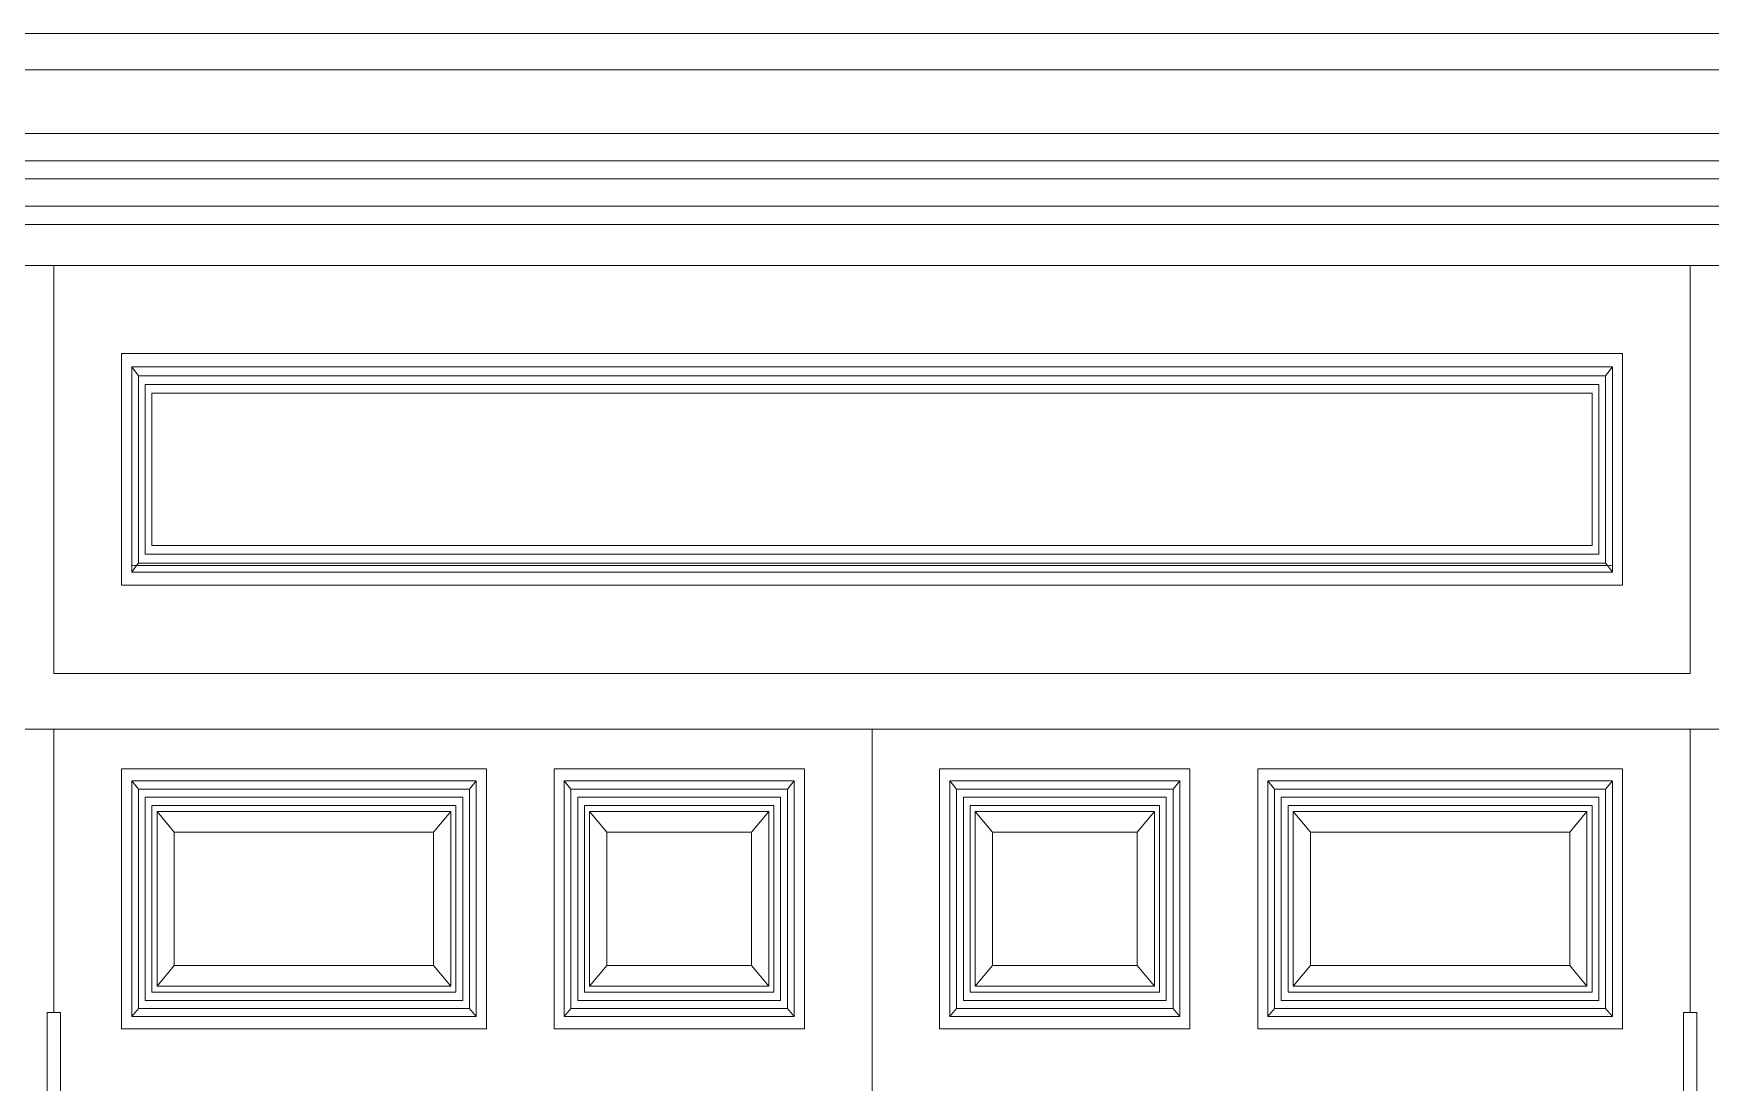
# Model space of a CAD drawing. Header units: millimetres. Extents: x 1832547 to 2001569, y -558009 to -417808.
# Drawn here: x 1888220 to 1890065, y -525507 to -524353 of the extents above; entities that cross this region are included whole.
import ezdxf

# ---------------------------------------------------------------- set-up
doc = ezdxf.new("R2010")
doc.units = ezdxf.units.MM
doc.header["$MEASUREMENT"] = 0
for name, color, linetype, lineweight in [('CA.noi that 15', 15, 'CONTINUOUS', 9), ('CA.thay 145', 145, 'CONTINUOUS', 18), ('CA_manh 08', 8, 'CONTINUOUS', 9)]:
    doc.layers.add(name, color=color, linetype=linetype, lineweight=lineweight)

msp = doc.modelspace()

# ---------------------------------------------------------------- linework, layer by layer
at = {"layer": 'CA.noi that 15'}
for p, q in [((1888242.7, -525057.4), (1888242.7, -524608.3)), ((1890042.9, -524608.3), (1888242.7, -524608.3)), ((1890042.9, -525057.4), (1890042.9, -524608.3)), ((1889968.5, -524705.4), (1888317.1, -524705.4)), ((1888317.1, -524705.4), (1888317.1, -524960.2)), ((1889968.5, -524705.4), (1889968.5, -524960.2)), ((1889957.3, -524720), (1888328.3, -524720)), ((1888328.3, -524720), (1888328.3, -524938.6)), ((1888335.7, -524729.7), (1888328.3, -524720)), ((1889949.9, -524729.7), (1889957.3, -524720)), ((1889957.3, -524720), (1889957.3, -524945.7)), ((1889949.9, -524729.7), (1888335.7, -524729.7)), ((1888335.7, -524729.7), (1888335.7, -524935.9)), ((1889942.4, -524739.4), (1888343.2, -524739.4)), ((1888343.2, -524739.4), (1888343.2, -524926.2)), ((1889942.4, -524739.4), (1889942.4, -524926.2)), ((1889949.9, -524729.7), (1889949.9, -524935.9)), ((1889935, -524749.1), (1888350.6, -524749.1)), ((1888350.6, -524749.1), (1888350.6, -524916.5)), ((1889935, -524749.1), (1889935, -524916.5)), ((1888343.2, -524926.2), (1889942.4, -524926.2)), ((1888350.6, -524916.5), (1889935, -524916.5)), ((1888329.9, -524938.6), (1888328.3, -524938.6)), ((1888328.3, -524938.6), (1888328.3, -524945.7)), ((1888328.3, -524945.7), (1888333.7, -524938.6)), ((1888328.3, -524945.7), (1889957.3, -524945.7)), ((1888333.5, -524938.6), (1888330.7, -524938.6)), ((1888335.7, -524935.9), (1888333.7, -524938.6)), ((1889951.9, -524938.6), (1888333.7, -524938.6)), ((1888335.7, -524935.9), (1889949.9, -524935.9)), ((1889951.9, -524938.6), (1889949.9, -524935.9)), ((1889952.7, -524938.6), (1889951.9, -524938.6)), ((1889951.9, -524938.6), (1889957.3, -524945.7)), ((1889956.5, -524938.6), (1889953.4, -524938.6)), ((1888317.1, -524960.2), (1889968.5, -524960.2)), ((1890042.9, -525057.4), (1888242.7, -525057.4)), ((1888242.7, -525118.4), (1888168.2, -525118.4)), ((1888242.7, -525118.4), (1888242.7, -525430.3)), ((1889142.8, -525118.4), (1888242.7, -525118.4)), ((1889142.8, -525118.4), (1889142.8, -527343.6)), ((1890042.9, -525118.4), (1889142.8, -525118.4)), ((1890042.9, -525430.3), (1890042.9, -525118.4)), ((1890117.4, -525118.4), (1890042.9, -525118.4)), ((1888718.5, -525162.1), (1888317.1, -525162.1)), ((1888317.1, -525448.2), (1888317.1, -525162.1)), ((1888718.5, -525448.2), (1888718.5, -525162.1)), ((1889068.4, -525162.1), (1888793, -525162.1)), ((1888793, -525448.2), (1888793, -525162.1)), ((1889068.4, -525448.2), (1889068.4, -525162.1)), ((1889217.2, -525162.1), (1889217.2, -525448.2)), ((1889492.6, -525162.1), (1889217.2, -525162.1)), ((1889492.6, -525448.2), (1889492.6, -525162.1)), ((1889968.5, -525162.1), (1889567.1, -525162.1)), ((1889567.1, -525448.2), (1889567.1, -525162.1)), ((1889968.5, -525448.2), (1889968.5, -525162.1)), ((1888328.3, -525175.5), (1888707.3, -525175.5)), ((1888328.3, -525175.5), (1888328.3, -525434.8)), ((1888328.3, -525175.5), (1888335.7, -525184.5)), ((1888335.7, -525184.5), (1888699.9, -525184.5)), ((1888335.7, -525425.9), (1888335.7, -525184.5)), ((1888707.3, -525175.5), (1888699.9, -525184.5)), ((1888699.9, -525184.5), (1888699.9, -525425.9)), ((1888707.3, -525175.5), (1888707.3, -525434.8)), ((1888804.1, -525175.5), (1889057.2, -525175.5)), ((1888804.1, -525175.5), (1888804.1, -525434.8)), ((1888804.1, -525175.5), (1888811.6, -525184.5)), ((1888811.6, -525184.5), (1889049.8, -525184.5)), ((1888811.6, -525425.9), (1888811.6, -525184.5)), ((1889057.2, -525175.5), (1889049.8, -525184.5)), ((1889049.8, -525184.5), (1889049.8, -525425.9)), ((1889057.2, -525175.5), (1889057.2, -525434.8)), ((1889228.4, -525175.5), (1889228.4, -525434.8)), ((1889481.5, -525175.5), (1889228.4, -525175.5)), ((1889228.4, -525175.5), (1889235.8, -525184.5)), ((1889235.8, -525184.5), (1889235.8, -525425.9)), ((1889474, -525184.5), (1889235.8, -525184.5)), ((1889481.5, -525175.5), (1889474, -525184.5)), ((1889474, -525425.9), (1889474, -525184.5)), ((1889481.5, -525175.5), (1889481.5, -525434.8)), ((1889578.2, -525175.5), (1889578.2, -525434.8)), ((1889957.3, -525175.5), (1889578.2, -525175.5)), ((1889578.2, -525175.5), (1889585.7, -525184.5)), ((1889585.7, -525184.5), (1889585.7, -525425.9)), ((1889949.9, -525184.5), (1889585.7, -525184.5)), ((1889957.3, -525175.5), (1889949.9, -525184.5)), ((1889949.9, -525425.9), (1889949.9, -525184.5)), ((1889957.3, -525175.5), (1889957.3, -525434.8)), ((1888343.2, -525193.4), (1888692.5, -525193.4)), ((1888343.2, -525193.4), (1888343.2, -525416.9)), ((1888350.6, -525202.4), (1888685, -525202.4)), ((1888350.6, -525408), (1888350.6, -525202.4)), ((1888685, -525202.4), (1888685, -525408)), ((1888692.5, -525193.4), (1888692.5, -525416.9)), ((1888819, -525193.4), (1889042.3, -525193.4)), ((1888819, -525193.4), (1888819, -525416.9)), ((1888826.4, -525202.4), (1889034.9, -525202.4)), ((1888826.4, -525408), (1888826.4, -525202.4)), ((1889034.9, -525202.4), (1889034.9, -525408)), ((1889042.3, -525193.4), (1889042.3, -525416.9)), ((1889243.3, -525193.4), (1889243.3, -525416.9)), ((1889466.6, -525193.4), (1889243.3, -525193.4)), ((1889459.1, -525202.4), (1889250.7, -525202.4)), ((1889250.7, -525202.4), (1889250.7, -525408)), ((1889459.1, -525408), (1889459.1, -525202.4)), ((1889466.6, -525193.4), (1889466.6, -525416.9)), ((1889593.1, -525193.4), (1889593.1, -525416.9)), ((1889942.4, -525193.4), (1889593.1, -525193.4)), ((1889935, -525202.4), (1889600.6, -525202.4)), ((1889600.6, -525202.4), (1889600.6, -525408)), ((1889935, -525408), (1889935, -525202.4)), ((1889942.4, -525193.4), (1889942.4, -525416.9)), ((1888375.2, -525231.9), (1888356.2, -525209.1)), ((1888356.2, -525209.1), (1888679.4, -525209.1)), ((1888356.2, -525401.3), (1888356.2, -525209.1)), ((1888679.4, -525209.1), (1888660.5, -525231.9)), ((1888679.4, -525209.1), (1888679.4, -525401.3)), ((1888851, -525231.9), (1888832, -525209.1)), ((1888832, -525209.1), (1889029.3, -525209.1)), ((1888832, -525401.3), (1888832, -525209.1)), ((1889029.3, -525209.1), (1889010.3, -525231.9)), ((1889029.3, -525209.1), (1889029.3, -525401.3)), ((1889256.3, -525209.1), (1889275.3, -525231.9)), ((1889453.6, -525209.1), (1889256.3, -525209.1)), ((1889256.3, -525209.1), (1889256.3, -525401.3)), ((1889434.6, -525231.9), (1889453.6, -525209.1)), ((1889453.6, -525401.3), (1889453.6, -525209.1)), ((1889606.1, -525209.1), (1889625.1, -525231.9)), ((1889929.4, -525209.1), (1889606.1, -525209.1)), ((1889606.1, -525209.1), (1889606.1, -525401.3)), ((1889910.4, -525231.9), (1889929.4, -525209.1)), ((1889929.4, -525401.3), (1889929.4, -525209.1)), ((1888660.5, -525231.9), (1888375.2, -525231.9)), ((1888375.2, -525231.9), (1888375.2, -525378.5)), ((1888660.5, -525378.5), (1888660.5, -525231.9)), ((1889010.3, -525231.9), (1888851, -525231.9)), ((1888851, -525231.9), (1888851, -525378.5)), ((1889010.3, -525378.5), (1889010.3, -525231.9)), ((1889275.3, -525231.9), (1889434.6, -525231.9)), ((1889275.3, -525378.5), (1889275.3, -525231.9)), ((1889434.6, -525231.9), (1889434.6, -525378.5)), ((1889625.1, -525231.9), (1889910.4, -525231.9)), ((1889625.1, -525378.5), (1889625.1, -525231.9)), ((1889910.4, -525231.9), (1889910.4, -525378.5)), ((1888356.2, -525401.3), (1888375.2, -525378.5)), ((1888375.2, -525378.5), (1888660.5, -525378.5)), ((1888679.4, -525401.3), (1888660.5, -525378.5)), ((1888832, -525401.3), (1888851, -525378.5)), ((1888851, -525378.5), (1889010.3, -525378.5)), ((1889029.3, -525401.3), (1889010.3, -525378.5)), ((1889256.3, -525401.3), (1889275.3, -525378.5)), ((1889434.6, -525378.5), (1889275.3, -525378.5)), ((1889453.6, -525401.3), (1889434.6, -525378.5)), ((1889606.1, -525401.3), (1889625.1, -525378.5)), ((1889910.4, -525378.5), (1889625.1, -525378.5)), ((1889929.4, -525401.3), (1889910.4, -525378.5)), ((1888685, -525408), (1888350.6, -525408)), ((1888679.4, -525401.3), (1888356.2, -525401.3)), ((1889034.9, -525408), (1888826.4, -525408)), ((1889029.3, -525401.3), (1888832, -525401.3)), ((1889250.7, -525408), (1889459.1, -525408)), ((1889256.3, -525401.3), (1889453.6, -525401.3)), ((1889600.6, -525408), (1889935, -525408)), ((1889606.1, -525401.3), (1889929.4, -525401.3)), ((1888328.3, -525434.8), (1888335.7, -525425.9)), ((1888699.9, -525425.9), (1888335.7, -525425.9)), ((1888692.5, -525416.9), (1888343.2, -525416.9)), ((1888707.3, -525434.8), (1888699.9, -525425.9)), ((1888804.1, -525434.8), (1888811.6, -525425.9)), ((1889049.8, -525425.9), (1888811.6, -525425.9)), ((1889042.3, -525416.9), (1888819, -525416.9)), ((1889057.2, -525434.8), (1889049.8, -525425.9)), ((1889228.4, -525434.8), (1889235.8, -525425.9)), ((1889235.8, -525425.9), (1889474, -525425.9)), ((1889243.3, -525416.9), (1889466.6, -525416.9)), ((1889481.5, -525434.8), (1889474, -525425.9)), ((1889578.2, -525434.8), (1889585.7, -525425.9)), ((1889585.7, -525425.9), (1889949.9, -525425.9)), ((1889593.1, -525416.9), (1889942.4, -525416.9)), ((1889957.3, -525434.8), (1889949.9, -525425.9)), ((1888235.2, -525430.3), (1888235.2, -525567.1)), ((1888235.2, -525430.3), (1888242.7, -525430.3)), ((1888242.7, -525430.3), (1888250.1, -525430.3)), ((1888250.1, -525430.3), (1888250.1, -525567.1)), ((1888707.3, -525434.8), (1888328.3, -525434.8)), ((1889057.2, -525434.8), (1888804.1, -525434.8)), ((1889228.4, -525434.8), (1889481.5, -525434.8)), ((1889578.2, -525434.8), (1889957.3, -525434.8)), ((1890035.5, -525430.3), (1890035.5, -525567.1)), ((1890042.9, -525430.3), (1890035.5, -525430.3)), ((1890050.4, -525430.3), (1890042.9, -525430.3)), ((1890050.4, -525430.3), (1890050.4, -525567.1)), ((1888317.1, -525448.2), (1888718.5, -525448.2)), ((1888793, -525448.2), (1889068.4, -525448.2)), ((1889492.6, -525448.2), (1889217.2, -525448.2)), ((1889968.5, -525448.2), (1889567.1, -525448.2))]:
    msp.add_line(p, q, dxfattribs=at)
for points in [[(1887621.6, -526343.6), (1887621.6, -524563.3), (1890664, -524563.3), (1890664, -526343.6)], [(1887666.6, -526343.6), (1887666.6, -524608.3), (1890619, -524608.3), (1890619, -526343.6)]]:
    msp.add_lwpolyline(points, dxfattribs=at)
at = {"layer": 'CA.thay 145'}
for p, q in [((1887381.6, -524353.3), (1890901.4, -524353.3)), ((1890891.4, -524393.3), (1887391.6, -524393.3)), ((1887551.6, -524463.3), (1890731.4, -524463.3)), ((1890731.4, -524493.3), (1887551.6, -524493.3)), ((1887621.6, -524563.3), (1890661.4, -524563.3))]:
    msp.add_line(p, q, dxfattribs=at)
at = {"layer": 'CA_manh 08'}
for p, q in [((1887571.6, -524513.3), (1890711.4, -524513.3)), ((1890681.4, -524543.3), (1887601.6, -524543.3))]:
    msp.add_line(p, q, dxfattribs=at)

doc.saveas('drawing.dxf')
